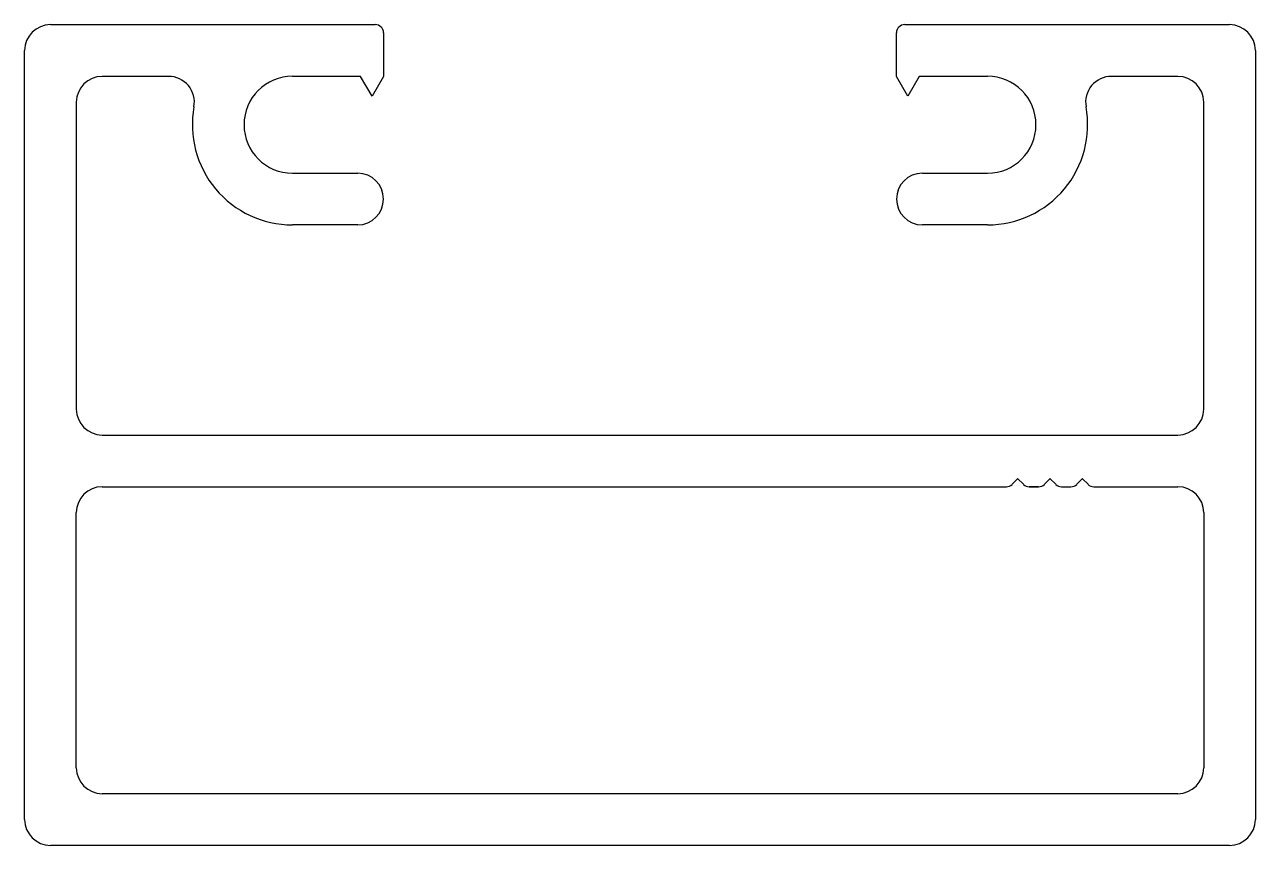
# Model space of a CAD drawing. Header units: inches. Extents: x -18.7 to 19.4, y 0.1 to 25.5.
import ezdxf

# ---------------------------------------------------------------- set-up
doc = ezdxf.new("R2010")
doc.units = ezdxf.units.IN
doc.header["$MEASUREMENT"] = 0
doc.layers.add('1', color=7, linetype='Continuous')

msp = doc.modelspace()

# ---------------------------------------------------------------- linework, layer by layer
at = {"color": 7}
for p, q in [((-16.263, 11.168), (11.728, 11.168)), ((11.728, 11.168), (11.728, 11.168)), ((11.728, 11.168), (11.728, 11.168)), ((11.905, 11.242), (12.076, 11.413)), ((12.088, 11.413), (12.259, 11.242)), ((12.436, 11.168), (12.728, 11.168)), ((12.728, 11.168), (12.436, 11.168)), ((12.436, 11.168), (12.728, 11.168)), ((12.728, 11.168), (12.436, 11.168)), ((12.436, 11.168), (12.728, 11.168)), ((12.905, 11.242), (13.076, 11.413)), ((13.088, 11.413), (13.259, 11.242)), ((13.435, 11.168), (13.728, 11.168)), ((13.905, 11.242), (14.076, 11.413)), ((14.088, 11.413), (14.259, 11.242)), ((14.435, 11.168), (17.037, 11.168)), ((-17.063, 2.468), (-17.063, 10.368)), ((17.837, 10.368), (17.837, 2.468)), ((17.037, 1.668), (-16.263, 1.668))]:
    msp.add_line(p, q, dxfattribs=at)
for centre, radius, start, end in [((-16.263, 10.368), 0.8, 90, 180), ((11.728, 11.418), 0.25, 270, 315), ((12.082, 11.407), 0.008, 45, 135), ((12.436, 11.418), 0.25, 225, 270), ((12.728, 11.418), 0.25, 270, 315), ((13.082, 11.407), 0.008, 45, 135), ((13.435, 11.418), 0.25, 225, 270), ((13.728, 11.418), 0.25, 270, 315), ((14.082, 11.407), 0.008, 45, 135), ((14.435, 11.418), 0.25, 225, 270), ((17.037, 10.368), 0.8, 360, 90), ((-16.263, 2.468), 0.8, 180, 270), ((17.037, 2.468), 0.8, 270, 0)]:
    msp.add_arc(centre, radius, start, end, dxfattribs=at)
at = {"layer": '1', "color": 7, "linetype": 'Continuous'}
for p, q in [((-17.863, 25.468), (-7.807, 25.468)), ((-7.553, 25.214), (-7.553, 23.868)), ((8.327, 23.868), (8.327, 25.214)), ((8.581, 25.468), (18.637, 25.468)), ((-18.663, 0.868), (-18.663, 24.668)), ((19.437, 24.668), (19.437, 0.868)), ((-14.208, 23.868), (-16.263, 23.868)), ((-8.261, 23.868), (-10.372, 23.868)), ((-7.909, 23.259), (-8.261, 23.868)), ((-7.553, 23.868), (-7.909, 23.259)), ((8.683, 23.259), (8.327, 23.868)), ((9.034, 23.868), (8.683, 23.259)), ((11.146, 23.868), (9.034, 23.868)), ((17.037, 23.868), (14.982, 23.868)), ((-17.063, 23.068), (-17.063, 13.568)), ((17.837, 13.568), (17.837, 23.068)), ((-10.372, 20.871), (-8.353, 20.871)), ((9.127, 20.871), (11.146, 20.871)), ((-8.353, 19.271), (-10.372, 19.271)), ((11.146, 19.271), (9.127, 19.271)), ((-16.263, 12.768), (17.037, 12.768)), ((18.637, 0.068), (-17.863, 0.068))]:
    msp.add_line(p, q, dxfattribs=at)
for centre, radius, start, end in [((-17.863, 24.668), 0.8, 90, 180), ((-7.807, 25.214), 0.254, 0, 90), ((8.581, 25.214), 0.254, 90, 180), ((18.637, 24.668), 0.8, 0, 90), ((-16.263, 23.068), 0.8, 90, 180), ((-14.208, 23.068), 0.8, 349.6773, 90), ((-10.372, 22.37), 1.499, 90, 270), ((11.146, 22.37), 1.499, 270, 90), ((14.982, 23.068), 0.8, 90, 190.3227), ((17.037, 23.068), 0.8, 0, 90), ((-10.372, 22.37), 3.099, 169.6773, 270), ((11.146, 22.37), 3.099, 270, 10.3227), ((-8.353, 20.071), 0.8, 270, 90), ((9.127, 20.071), 0.8, 90, 270), ((-16.263, 13.568), 0.8, 180, 270), ((17.037, 13.568), 0.8, 270, 360), ((-17.863, 0.868), 0.8, 180, 270), ((18.637, 0.868), 0.8, 270, 360)]:
    msp.add_arc(centre, radius, start, end, dxfattribs=at)

doc.saveas('drawing.dxf')
